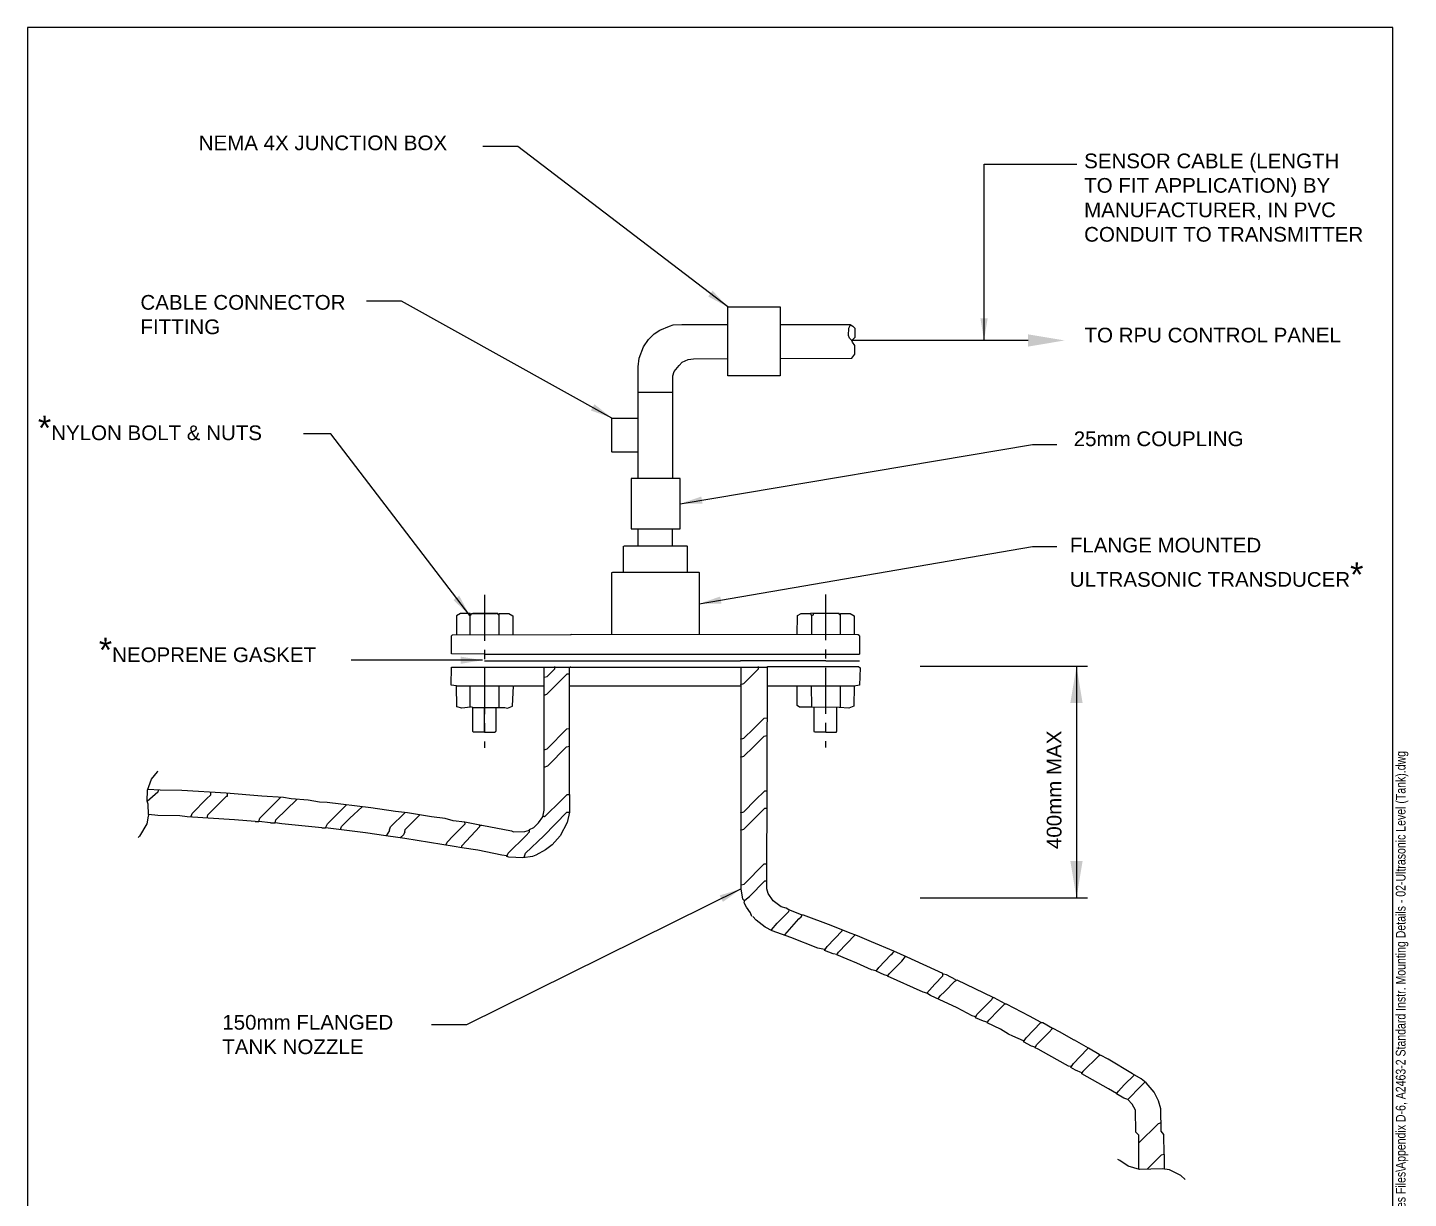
# Model space of a CAD drawing. Header units: millimetres. Extents: x 20 to 208, y 10 to 269.
# Drawn here: x 20 to 208.1, y 109.5 to 269 of the extents above; entities that cross this region are included whole.
import ezdxf

# ---------------------------------------------------------------- set-up
doc = ezdxf.new("R2010")
doc.units = ezdxf.units.MM
doc.header["$LTSCALE"] = 5
doc.header["$MEASUREMENT"] = 0
doc.linetypes.add('CENTER', pattern=[2, 1.25, -0.25, 0.25, -0.25])
doc.linetypes.add('HIDDEN', pattern=[9.525, 6.35, -3.175])
for name, color, linetype in [('BBATXT', 7, 'CONTINUOUS'), ('C-B-TITLE', 7, 'CONTINUOUS'), ('G-ANNO-SYMB', 5, 'CONTINUOUS'), ('N-INST', 4, 'CONTINUOUS')]:
    doc.layers.add(name, color=color, linetype=linetype)
doc.layers.add('N-ANNO-TEXT', color=2, linetype='CONTINUOUS', lineweight=25)
doc.styles.add('_CGS_2-5_NOTES', font='arial.ttf', dxfattribs={"height": 2.5})
doc.styles.add('FILENAME', font='ARIALN.TTF', dxfattribs={"width": 0.95, "height": 2.5})
doc.styles.add('T1_2_5', font='simplex.shx', dxfattribs={"height": 2.5})
doc.dimstyles.new('D1_1$7', dxfattribs={"dimtxt": 1, "dimasz": 3, "dimexe": 1.5, "dimexo": 1, "dimgap": 1.75, "dimtad": 1, "dimdec": 0, "dimdsep": 46, "dimtxsty": 'T1_2_5', "dimcen": 2.5, "dimdle": 1.5, "dimclrd": 256, "dimclrt": 4, "dimadec": 0, "dimazin": 0, "dimtfac": 1, "dimtdec": 0, "dimtofl": 0, "dimtmove": 0, "dimatfit": 3, "dimfxl": 1, "dimtolj": 1, "dimtzin": 0, "dimarcsym": 0})

# ---------------------------------------------------------------- blocks, each defined once
blk = doc.blocks.new('FILE NAME')
at = {"layer": 'C-B-TITLE', "insert": (360.99, 526.17), "char_height": 2.5, "attachment_point": 1, "style": 'FILENAME'}
blk.add_mtext('P:\\\\60318223\\\\500-Deliverables\\\\508-GIS-FIA-STD-CAD Final (Closeout) Issuance\\\\3 - SCIS Design Standards\\\\SCIS Design Standard Manual and Appendices Files\\\\Appendix D-6, A2463-2 Standard Instr. Mounting Details - 02-Ultrasonic Level (Tank).dwg', dxfattribs=at)

msp = doc.modelspace()

# ---------------------------------------------------------------- linework, layer by layer
at = {"layer": 'G-ANNO-SYMB'}
for p, q in [((20, 269), (20, 10)), ((206, 269), (20, 269)), ((206, 10), (206, 269))]:
    msp.add_line(p, q, dxfattribs=at)
at = {"layer": 'N-ANNO-TEXT'}
for p, q in [((141.61, 181.99), (164.4, 181.99)), ((162.9, 181.99), (162.9, 150.44)), ((141.61, 150.44), (164.4, 150.44))]:
    msp.add_line(p, q, dxfattribs=at)
msp.add_lwpolyline([(156.3, 226.38), (132.2, 226.38)], dxfattribs=at)
for points in [[(156.3, 227.21), (161.3, 226.38), (156.3, 225.54)], [(162.06, 176.99), (162.9, 181.99), (163.73, 176.99)], [(163.73, 155.44), (162.9, 150.44), (162.06, 155.44)]]:
    msp.add_solid(points, dxfattribs=at)
at = {"layer": 'N-INST', "color": 8, "linetype": 'CENTER'}
for p, q in [((82.24, 191.72), (82.24, 170.88)), ((128.68, 191.78), (128.68, 170.94))]:
    msp.add_line(p, q, dxfattribs=at)
at = {"layer": 'N-INST'}
for p, q in [((80.3, 186.25), (80.3, 188.92)), ((133.16, 186.25), (94.07, 186.31)), ((133.35, 186.13), (133.16, 186.25)), ((82.24, 183.64), (133.35, 183.64)), ((93.65, 182.73), (117.14, 182.73)), ((90.37, 162.4), (90.37, 181.88)), ((90.37, 181.88), (93.71, 181.88)), ((93.71, 181.88), (93.83, 181.82)), ((93.83, 181.82), (93.95, 181.94)), ((93.89, 181.88), (117.2, 181.88)), ((120.72, 151.66), (120.78, 181.94)), ((120.78, 181.94), (133.22, 181.94)), ((133.22, 181.94), (133.41, 181.76)), ((133.41, 181.76), (133.35, 179.4)), ((93.83, 179.32), (117.2, 179.32)), ((126.85, 176.42), (126.79, 179.33)), ((126.79, 179.33), (132.56, 179.33)), ((132.56, 179.33), (132.62, 179.27)), ((132.62, 179.27), (132.56, 176.54)), ((133.35, 179.4), (132.62, 179.27)), ((130.55, 176.36), (126.85, 176.42)), ((131.89, 176.3), (130.55, 176.36)), ((132.56, 176.54), (131.89, 176.3)), ((38.05, 165.13), (36.38, 165.22)), ((41.02, 165.07), (38.05, 165.13)), ((47.03, 164.71), (41.02, 165.07)), ((51.89, 164.28), (47.03, 164.71)), ((54.86, 164.1), (51.89, 164.28)), ((55.89, 163.92), (54.86, 164.1)), ((58.2, 163.74), (55.89, 163.92)), ((59.78, 163.49), (58.2, 163.74)), ((93.83, 164.52), (93.83, 162.1)), ((60.81, 163.43), (59.78, 163.49)), ((66.76, 162.7), (60.81, 163.43)), ((70.1, 162.22), (66.76, 162.7)), ((71.74, 162.04), (70.1, 162.22)), ((75.01, 161.49), (71.74, 162.04)), ((90.19, 161.49), (90.37, 162.4)), ((93.83, 162.1), (93.53, 160.7)), ((53.1, 160.64), (51.52, 160.82)), ((54.62, 160.52), (53.71, 160.64)), ((60.08, 159.97), (54.62, 160.52)), ((66.03, 159.3), (60.57, 159.97)), ((76.9, 161.25), (75.01, 161.49)), ((77.99, 160.94), (76.9, 161.25)), ((79.57, 160.76), (77.99, 160.94)), ((81.63, 160.34), (81.87, 160.34)), ((81.87, 160.34), (85.94, 159.55)), ((88.37, 159.73), (88.98, 160.03)), ((88.98, 160.03), (89.58, 160.64)), ((89.58, 160.64), (90.19, 161.49)), ((93.53, 160.7), (92.56, 158.88)), ((68.82, 158.88), (66.03, 159.3)), ((70.46, 158.64), (68.82, 158.88)), ((71.37, 158.51), (70.46, 158.64)), ((78.11, 157.42), (71.37, 158.51)), ((85.94, 159.55), (86.18, 159.43)), ((86.18, 159.43), (87.76, 159.49)), ((87.76, 159.49), (88.37, 159.67)), ((92.56, 158.88), (91.46, 157.67)), ((79.14, 157.25), (78.11, 157.42)), ((81.33, 156.94), (79.14, 157.24)), ((84.6, 156.27), (81.33, 156.94)), ((85.27, 156.15), (84.6, 156.27)), ((89.22, 156.27), (88.79, 156.09)), ((90.55, 157), (89.22, 156.27)), ((91.46, 157.67), (90.55, 157)), ((85.58, 155.97), (85.27, 156.09)), ((87.46, 155.9), (85.58, 155.97)), ((88.79, 156.09), (87.46, 155.9)), ((120.9, 151.05), (120.72, 151.66)), ((121.57, 150.02), (120.9, 151.05)), ((117.62, 149.77), (117.69, 150.14)), ((117.93, 149.17), (117.62, 149.77)), ((118.47, 148.38), (117.93, 149.17)), ((122.66, 149.23), (121.57, 150.02)), ((123.33, 149.05), (122.66, 149.23)), ((123.69, 148.8), (123.33, 149.05)), ((125.45, 148.14), (123.69, 148.8)), ((118.66, 147.89), (118.47, 148.38)), ((119.26, 147.41), (118.78, 147.89)), ((120.48, 146.44), (119.26, 147.41)), ((125.7, 148.07), (125.45, 148.14)), ((129.46, 146.68), (125.7, 148.07)), ((121.45, 145.95), (120.48, 146.44)), ((124, 145.04), (121.45, 145.95)), ((127.64, 143.58), (124, 145.04)), ((131.83, 145.71), (129.46, 146.68)), ((133.04, 145.28), (131.83, 145.71)), ((134.98, 144.43), (133.04, 145.28)), ((128.55, 143.4), (127.64, 143.58)), ((129.76, 142.79), (128.55, 143.28)), ((138.02, 143.16), (134.98, 144.43)), ((139.84, 142.37), (138.02, 143.16)), ((130.25, 142.73), (129.76, 142.79)), ((131.65, 142.07), (130.25, 142.67)), ((132.98, 141.52), (131.65, 142.07)), ((134.98, 140.61), (132.98, 141.52)), ((144.7, 140.12), (139.84, 142.37)), ((135.59, 140.49), (134.98, 140.61)), ((136.68, 139.94), (135.59, 140.43)), ((137.17, 139.82), (136.68, 139.94)), ((142.03, 137.57), (137.17, 139.76)), ((146.58, 139.27), (151.49, 136.91)), ((142.51, 137.45), (142.03, 137.57)), ((143, 137.15), (142.51, 137.45)), ((146.64, 135.45), (143, 137.15)), ((148.7, 134.36), (146.64, 135.45)), ((151.49, 136.91), (151.49, 136.85)), ((151.49, 136.85), (151.62, 136.85)), ((151.62, 136.85), (153.13, 136.06)), ((153.13, 136.06), (153.13, 136)), ((153.13, 136), (153.32, 136)), ((153.32, 136), (156.47, 134.36)), ((149.13, 134.24), (148.7, 134.36)), ((150.22, 133.63), (149.13, 134.11)), ((150.71, 133.51), (150.22, 133.63)), ((156.47, 134.36), (158.05, 133.51)), ((152.53, 132.54), (150.71, 133.39)), ((153.62, 131.87), (152.53, 132.54)), ((154.23, 131.57), (153.62, 131.87)), ((158.05, 133.51), (158.05, 133.45)), ((158.05, 133.45), (158.29, 133.45)), ((158.29, 133.45), (159.63, 132.66)), ((159.69, 132.66), (160.54, 132.23)), ((160.54, 132.23), (162.54, 131.08)), ((155.68, 130.96), (154.23, 131.57)), ((156.77, 130.23), (155.68, 130.84)), ((157.26, 130.11), (156.77, 130.23)), ((157.69, 129.8), (157.26, 129.99)), ((159.14, 129.02), (157.69, 129.8)), ((162.54, 131.08), (162.6, 131.08)), ((162.6, 131.08), (164.48, 129.99)), ((164.54, 129.99), (166, 129.14)), ((161.81, 127.5), (159.14, 129.02)), ((167.21, 128.47), (166.18, 129.02)), ((170.55, 126.47), (167.21, 128.47)), ((162.12, 127.44), (161.81, 127.5)), ((162.78, 126.95), (162.12, 127.32)), ((163.63, 126.59), (162.78, 126.95)), ((171.71, 125.8), (170.55, 126.47)), ((172.37, 125.25), (171.71, 125.8)), ((173.47, 123.98), (172.37, 125.25)), ((169.34, 123.13), (168.37, 123.74)), ((169.89, 122.95), (169.34, 123.13)), ((170.49, 122.34), (169.89, 122.95)), ((170.92, 121.49), (170.49, 122.34)), ((174.07, 122.76), (173.47, 123.98)), ((174.38, 121.67), (174.07, 122.76)), ((170.98, 118.51), (170.92, 121.49)), ((174.44, 118.64), (174.38, 121.67)), ((171.34, 118.15), (170.98, 118.51)), ((174.8, 118.21), (174.44, 118.64)), ((174.86, 115.48), (174.8, 118.21))]:
    msp.add_line(p, q, dxfattribs=at)
at = {"layer": 'N-INST', "linetype": 'HIDDEN'}
msp.add_line((133.35, 186.13), (133.35, 183.64), dxfattribs=at)
at = {"layer": 'N-INST', "color": 8}
for p, q in [((51.65, 161.31), (54.46, 164.12)), ((53.83, 161.06), (56.69, 163.85)), ((90.43, 161.49), (92.74, 163.74)), ((92.74, 163.74), (93.53, 164.52)), ((93.53, 164.52), (93.83, 164.52)), ((60.87, 160.52), (63.46, 163.11)), ((90.31, 158.88), (93.47, 162.1)), ((93.47, 162.1), (93.83, 162.1)), ((51.52, 160.82), (51.65, 161.31)), ((53.71, 160.64), (53.83, 161.06)), ((60.57, 159.97), (60.87, 160.52)), ((78.9, 159.79), (79.63, 160.52)), ((79.14, 157.54), (81.63, 160.15)), ((79.63, 160.52), (79.57, 160.76)), ((81.63, 160.15), (81.63, 160.34)), ((90.19, 161.55), (90.31, 161.55)), ((90.31, 161.55), (90.43, 161.49)), ((77, 157.6), (77.14, 158.03)), ((77.14, 158.03), (77.99, 158.88)), ((77.99, 158.88), (78.9, 159.79)), ((85.45, 156.51), (87.88, 158.88)), ((87.82, 156.51), (90.31, 158.88)), ((87.88, 158.88), (88.37, 159.43)), ((88.37, 159.43), (88.37, 159.73)), ((79.14, 157.24), (79.14, 157.54)), ((85.27, 156.09), (85.45, 156.51)), ((87.64, 155.97), (87.82, 156.51)), ((118.35, 150.62), (120.42, 152.75)), ((120.42, 152.75), (120.72, 152.75)), ((117.69, 150.14), (118.35, 150.62)), ((128.91, 143.83), (130.98, 145.95)), ((130.49, 143.04), (132.68, 145.34)), ((130.98, 145.95), (130.98, 146.01)), ((128.55, 143.28), (128.91, 143.83)), ((130.25, 142.67), (130.49, 143.04)), ((137.78, 142.79), (138.02, 143.1)), ((135.96, 140.97), (137.59, 142.67)), ((137.41, 140.12), (139.11, 141.82)), ((137.59, 142.67), (137.78, 142.79)), ((139.11, 141.82), (139.6, 142.43)), ((135.59, 140.43), (135.96, 140.97)), ((137.17, 139.76), (137.41, 140.12)), ((143.6, 138.67), (144.7, 139.82)), ((144.7, 139.82), (144.7, 140.12)), ((146.33, 139.09), (146.58, 139.27)), ((142.51, 137.45), (143.6, 138.67)), ((144.33, 137.09), (144.94, 137.7)), ((144.94, 137.7), (146.33, 139.09)), ((144.03, 136.66), (144.33, 137.09)), ((149.31, 134.54), (151.37, 136.6)), ((151.37, 136.6), (151.49, 136.85)), ((152.28, 135.15), (153.13, 136)), ((149.13, 134.11), (149.31, 134.54)), ((150.71, 133.39), (150.95, 133.75)), ((150.95, 133.75), (152.28, 135.15)), ((156.05, 131.38), (158.05, 133.45)), ((157.44, 130.41), (159.08, 132.05)), ((159.08, 132.05), (159.69, 132.66)), ((155.68, 130.84), (156.05, 131.38)), ((157.26, 129.99), (157.44, 130.41)), ((162.48, 127.86), (164.36, 129.8)), ((164.36, 129.8), (164.54, 129.99)), ((165.88, 128.89), (163.76, 126.77)), ((166.18, 129.02), (165.88, 128.89)), ((166, 129.14), (166, 129.02)), ((162.12, 127.32), (162.48, 127.86)), ((163.76, 126.77), (163.63, 126.59)), ((169.4, 124.95), (170.74, 126.28)), ((168.61, 124.1), (169.4, 124.95)), ((169.89, 122.95), (171.65, 124.77)), ((171.65, 124.77), (172.19, 125.31)), ((168.37, 123.74), (168.61, 124.1))]:
    msp.add_line(p, q, dxfattribs=at)
at = {"layer": 'N-INST'}
msp.add_lwpolyline([(115.4, 230.94), (122.52, 230.94), (122.52, 221.57), (115.4, 221.57)], close=True, dxfattribs=at)
for points in [[(103.18, 207.62, 0), (103.18, 222.79, 0), (103.3, 223.95, 0), (103.91, 225.53, 0), (104.57, 226.5, 0), (105.36, 227.29, 0), (106.15, 227.77, 0), (107.43, 228.32, 0), (107.97, 228.5, 0), (109.13, 228.56, 0), (115.4, 228.56, 0)], [(122.52, 228.56, 0), (132.07, 228.56, 0), (132.44, 228.32, 0), (132.68, 228.07, 0), (132.68, 226.8, 0), (132.31, 226.38, 0), (131.95, 226.68, 0), (131.83, 227.04, 0), (131.89, 228.07, 0), (132.13, 228.5, 0)], [(122.52, 223.92, 0), (132.31, 223.95, 0), (132.68, 224.49, 0), (132.68, 225.71, 0), (132.37, 226.13, 0), (132.31, 226.38, 0)], [(107.9, 207.56, 0), (107.91, 221.58, 0), (108.1, 222.13, 0), (108.76, 222.98, 0), (109.19, 223.4, 0), (109.98, 223.77, 0), (110.71, 223.89, 0), (115.4, 223.9, 0)], [(103.12, 219.33, 0), (107.85, 219.33, 0)], [(103.12, 211.14, 0), (99.66, 211.14, 0), (99.6, 211.2, 0), (99.6, 215.81, 0), (103.12, 215.81, 0)], [(103.18, 198.39, 0), (103.18, 200.7, 0), (108.89, 200.7, 0), (108.88, 207.56, 0), (102.21, 207.56, 0), (102.21, 200.7, 0), (103.18, 200.7, 0)], [(107.85, 198.39, 0), (107.85, 200.64, 0)], [(101.18, 194.81, 0), (101.18, 198.33, 0), (101.24, 198.33, 0), (101.3, 198.39, 0), (109.79, 198.39, 0), (109.86, 198.33, 0), (109.86, 194.81, 0)], [(99.6, 186.25, 0), (99.6, 194.75, 0), (99.66, 194.75, 0), (99.72, 194.81, 0), (111.43, 194.81, 0), (111.49, 194.75, 0), (111.49, 186.25, 0)], [(80.3, 186.25, 0), (80.3, 189.17, 0), (78.96, 189.17, 0), (78.41, 188.86, 0), (78.41, 186.25, 0)], [(80.3, 188.99, 0), (80.42, 188.99, 0), (80.48, 189.17, 0), (83.88, 189.17, 0)], [(84.24, 188.99, 0), (84.12, 188.99, 0), (84.06, 189.17, 0), (80.66, 189.17, 0)], [(84.24, 186.25, 0), (84.24, 189.17, 0), (85.58, 189.17, 0), (86.12, 188.86, 0), (86.12, 186.25, 0)], [(124.85, 186.25, 0), (124.91, 188.92, 0), (125.39, 189.17, 0), (126.67, 189.17, 0), (126.79, 188.86, 0), (126.79, 186.25, 0)], [(126.79, 188.92, 0), (127.09, 188.99, 0), (127.09, 189.23, 0), (126.67, 189.17, 0)], [(130.74, 188.99, 0), (130.61, 188.99, 0), (130.55, 189.17, 0), (127.15, 189.17, 0)], [(130.61, 189.11, 0), (130.74, 189.11, 0)], [(130.74, 186.25, 0), (130.74, 189.17, 0), (132.07, 189.17, 0), (132.62, 188.86, 0), (132.62, 186.25, 0)], [(82.24, 183.64, 0), (77.75, 183.7, 0), (77.75, 186.13, 0), (77.87, 186.25, 0), (94.07, 186.31, 0)], [(94.07, 186.31, 0), (94.07, 186.38, 0)], [(82.24, 182.73, 0), (93.65, 182.73, 0)], [(128.73, 182.73, 0), (117.14, 182.73, 0)], [(128.73, 182.73, 0), (133.35, 182.73, 0)], [(78.41, 179.33, 0), (77.69, 179.4, 0), (77.75, 181.88, 0), (90.37, 181.88, 0)], [(93.83, 164.52, 0), (93.83, 181.82, 0)], [(117.14, 181.82, 0), (117.08, 181.88, 0)], [(117.62, 150.08, 0), (117.44, 150.26, 0), (117.2, 151.66, 0), (117.2, 181.88, 0), (120.72, 181.88, 0)], [(80.36, 176.42, 0), (79.14, 176.3, 0), (78.47, 176.48, 0), (78.41, 179.33, 0), (80.3, 179.33, 0)], [(80.66, 176.36, 0), (80.3, 176.48, 0), (80.3, 179.33, 0), (86.06, 179.33, 0), (86.12, 179.27, 0)], [(82.24, 173.02, 0), (82.24, 176.36, 0), (85.03, 176.36, 0), (85.39, 176.3, 0), (86.06, 176.54, 0), (86.18, 179.33, 0), (90.37, 179.33, 0)], [(84.24, 176.42, 0), (84.24, 179.33, 0)], [(120.72, 179.33, 0), (124.85, 179.33, 0)], [(126.85, 176.42, 0), (125.15, 176.42, 0), (124.85, 176.66, 0), (124.85, 179.33, 0), (126.79, 179.33, 0)], [(130.74, 176.42, 0), (130.74, 179.33, 0)], [(82.24, 173.02, 0), (80.72, 173.02, 0), (80.66, 173.08, 0), (80.66, 176.36, 0), (82.24, 176.36, 0)], [(82.24, 173.02, 0), (83.69, 173.02, 0), (83.76, 173.08, 0), (83.82, 173.14, 0), (83.82, 176.36, 0)], [(84.24, 176.42, 0), (84.24, 176.36, 0)], [(128.73, 173.02, 0), (127.21, 173.02, 0), (127.15, 173.08, 0), (127.15, 176.36, 0)], [(128.73, 173.02, 0), (130.19, 173.02, 0), (130.19, 173.08, 0), (130.25, 173.14, 0), (130.25, 176.36, 0)], [(50.98, 160.82, 0), (48.19, 161.06, 0), (41.75, 161.49, 0), (40.72, 161.61, 0), (37.75, 161.67, 0), (36.47, 161.79, 0), (36.41, 163.19, 0), (36.29, 163.61, 0), (36.35, 165.13, 0), (36.9, 166.59, 0), (37.69, 167.62, 0), (37.75, 167.74, 0)], [(36.53, 161.73, 0), (36.53, 161.79, 0)], [(36.53, 161.73, 0), (36.41, 161.55, 0), (36.23, 160.52, 0), (35.26, 158.82, 0), (35.08, 158.64, 0)], [(50.98, 160.82, 0), (51.52, 160.82, 0)], [(53.1, 160.64, 0), (53.71, 160.64, 0)], [(60.08, 159.97, 0), (60.57, 159.97, 0)], [(81.63, 160.34, 0), (79.57, 160.75, 0)], [(117.2, 152.2, 0), (117.14, 152.2, 0)], [(123.76, 148.74, 0), (123.76, 148.8, 0)], [(125.52, 148.07, 0), (125.52, 148.14, 0)], [(130.98, 146.01, 0), (130.98, 146.07, 0)], [(135.59, 140.49, 0), (135.65, 140.43, 0)], [(146.46, 139.27, 0), (145.18, 139.94, 0), (144.76, 140.06, 0)], [(142.51, 137.45, 0), (142.57, 137.39, 0)], [(168.37, 123.8, 0), (167.28, 124.4, 0), (163.63, 126.47, 0), (163.63, 126.59, 0)], [(171.34, 118.15, 0), (171.28, 118.21, 0)], [(171.34, 118.15, 0), (171.34, 113.46, 0)], [(177.72, 112.08, 0), (177.11, 112.63, 0), (175.59, 113.36, 0), (174.56, 113.54, 0), (171.46, 113.42, 0), (169.95, 113.9, 0), (168.79, 114.63, 0), (168.55, 114.81, 0)], [(174.86, 115.48, 0), (174.86, 113.48, 0)]]:
    msp.add_polyline3d(points, dxfattribs=at)
at = {"layer": 'N-INST', "color": 8}
for points in [[(90.37, 180.49, 0), (90.8, 180.61, 0), (91.83, 181.64, 0), (91.83, 181.94, 0)], [(90.37, 178.06, 0), (90.74, 178.18, 0), (93.28, 180.73, 0), (93.53, 180.97, 0), (93.83, 180.97, 0)], [(117.14, 179.52, 0), (117.56, 179.64, 0), (119.57, 181.64, 0), (119.57, 181.94, 0)], [(117.14, 172.05, 0), (117.56, 172.17, 0), (118.9, 173.45, 0), (120.36, 174.9, 0), (120.72, 174.96, 0)], [(90.37, 170.59, 0), (90.8, 170.72, 0), (93.47, 173.45, 0), (93.83, 173.51, 0)], [(117.14, 169.62, 0), (117.56, 169.74, 0), (118.9, 171.02, 0), (120.36, 172.48, 0), (120.72, 172.54, 0)], [(90.37, 168.23, 0), (90.86, 168.41, 0), (93.41, 171.02, 0), (93.83, 171.08, 0)], [(37.81, 165.19, 0), (37.75, 164.83, 0), (36.3, 163.57, 0)], [(42.24, 161.43, 0), (42.42, 161.91, 0), (44.36, 163.92, 0), (44.97, 164.46, 0), (44.97, 164.83, 0)], [(44.48, 161.31, 0), (44.54, 161.73, 0), (47.09, 164.28, 0), (47.21, 164.28, 0), (47.21, 164.69, 0)], [(117.14, 162.04, 0), (117.56, 162.16, 0), (119.14, 163.74, 0), (120.42, 165.01, 0), (120.72, 165.01, 0)], [(62.63, 159.73, 0), (62.75, 160.15, 0), (63.91, 161.31, 0), (65.56, 162.85, 0)], [(69.31, 159.69, 0), (69.43, 160.12, 0), (71.37, 162, 0), (71.37, 162.08, 0)], [(117.14, 159.67, 0), (117.56, 159.79, 0), (119.08, 161.31, 0), (120.42, 162.64, 0), (120.72, 162.64, 0)], [(71.37, 159.45, 0), (71.43, 159.75, 0), (73.43, 161.75, 0)], [(90.31, 161.55, 0), (90.31, 161.49, 0)], [(69.31, 159.63, 0), (68.85, 158.87, 0)], [(69.31, 159.63, 0), (69.31, 159.69, 0)], [(71.37, 159.45, 0), (71.19, 159.03, 0), (70.76, 158.6, 0)], [(117.2, 152.2, 0), (117.62, 152.32, 0), (120.36, 155.06, 0), (120.72, 155.06, 0)], [(121.33, 146.07, 0), (122.12, 146.98, 0), (122.97, 147.83, 0), (123.69, 148.56, 0), (123.76, 148.74, 0)], [(123.15, 145.4, 0), (125.09, 147.59, 0), (125.39, 147.83, 0), (125.52, 148.07, 0)], [(137.17, 139.82, 0), (137.23, 139.76, 0)], [(174.44, 119.79, 0), (174.01, 119.67, 0), (171.34, 117, 0)], [(174.86, 115.48, 0), (174.44, 115.36, 0), (172.54, 113.46, 0)]]:
    msp.add_polyline3d(points, dxfattribs=at)

# ---------------------------------------------------------------- block references
at = {"layer": 'BBATXT', "xscale": 0.7273500000000013, "yscale": 0.5273499999999984, "zscale": 0.6273500000000001, "rotation": 90}
msp.add_blockref('FILE NAME', (483.88, -252.4), dxfattribs=at)

# ---------------------------------------------------------------- texts
at = {"layer": 'N-ANNO-TEXT', "char_height": 2, "attachment_point": 1, "style": '_CGS_2-5_NOTES'}
for s, insert, width in [('NEMA 4X JUNCTION BOX', (43.31, 254.3), 51.9025), ('SENSOR CABLE (LENGTH TO FIT APPLICATION) BY MANUFACTURER, IN PVC CONDUIT TO TRANSMITTER', (163.94, 251.84), 38.9069), ('CABLE CONNECTOR\\PFITTING', (35.37, 232.57), 43.2773), ('TO RPU CONTROL PANEL', (163.99, 228.11), 69.1049), ('{\\H1.667x;*}NYLON BOLT & NUTS', (21.4, 216.13), 43.2773), ('25mm COUPLING', (162.52, 213.98), 43.2773), ('FLANGE MOUNTED\\PULTRASONIC TRANSDUCER{\\H1.667x;*}', (161.99, 199.49), 48.4868), ('{\\H1.667x;*}NEOPRENE GASKET', (29.7, 185.89), 43.2773), ('150mm FLANGED \\PTANK NOZZLE', (46.52, 134.48), 43.2773)]:
    msp.add_mtext(s, dxfattribs=dict(at, insert=insert, width=width))
at = {"layer": 'N-ANNO-TEXT', "insert": (158.85, 157.08), "char_height": 2, "width": 43.2773, "attachment_point": 1, "rotation": 90, "style": '_CGS_2-5_NOTES'}
msp.add_mtext('400mm MAX', dxfattribs=at)

# ---------------------------------------------------------------- leaders
at = {"layer": 'N-ANNO-TEXT'}
for points in [[(115.4, 230.94), (86.79, 252.82), (82.01, 252.82)], [(150.3, 226.38), (150.3, 250.41), (162.94, 250.41)], [(99.6, 215.81), (70.94, 231.71), (66.16, 231.71)], [(80.23, 188.92), (61.3, 213.66), (57.57, 213.66)], [(108.91, 204.13), (156.9, 212.19), (160.24, 212.19)], [(111.49, 190.5), (156.9, 198.29), (160.24, 198.29)], [(81.98, 182.81), (68.85, 182.82), (64.07, 182.82)], [(117.2, 151.66), (79.8, 133.14), (75.02, 133.14)]]:
    msp.add_leader(points, dimstyle='D1_1$7', dxfattribs=at)

doc.saveas('drawing.dxf')
